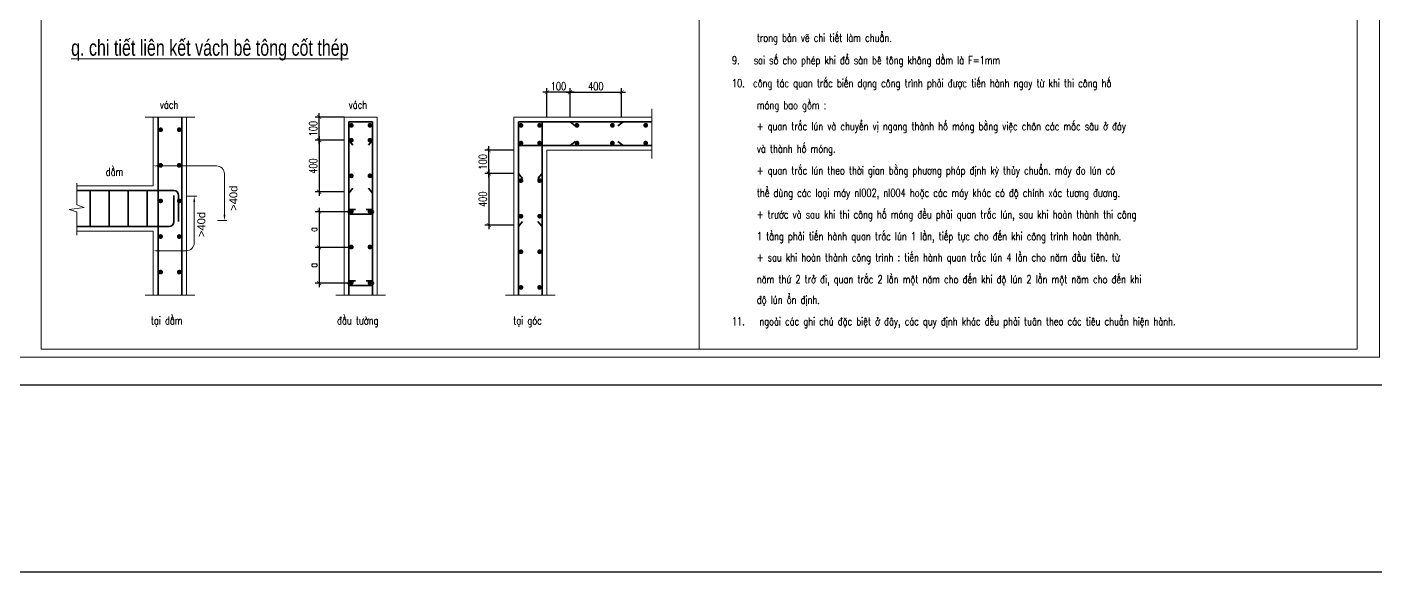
# Model space of a CAD drawing. Extents: x -1855204 to -1466800, y -1308584 to -996495.
# Drawn here: x -1638898 to -1605207, y -1051774 to -1038161 of the extents above; entities that cross this region are included whole.
import ezdxf
from ezdxf.enums import TextEntityAlignment as Align

# ---------------------------------------------------------------- set-up
doc = ezdxf.new("R2010")
doc.units = 0
doc.header["$LTSCALE"] = 150
doc.header["$PDMODE"] = 35
doc.layers.get('Defpoints').update_dxf_attribs({"lineweight": 18})
for name, color, linetype, lineweight in [('05.Text', 253, 'Continuous', 18), ('11.Khung bo', 32, 'Continuous', 50), ('12.Khung', 36, 'Continuous', 25), ('LS-DIM', 251, 'Continuous', 13), ('LS-TEXT', 60, 'Continuous', 20), ('LS-THAY', 7, 'Continuous', 20), ('LS-THEP', 3, 'Continuous', 35)]:
    doc.layers.add(name, color=color, linetype=linetype, lineweight=lineweight)
doc.layers.add('DIM', color=1, linetype='Continuous')
doc.styles.add('KCVN-LEADER', font='vnromadi.shx', dxfattribs={"width": 0.7, "height": 4})
doc.styles.add('TRAC', font='')
doc.styles.add('vnsimpli', font='vnsimli.shx', dxfattribs={"width": 0.75})
doc.styles.get('TRAC').set_extended_font_data('VNI-Helve')
doc.dimstyles.new('D100(200)', dxfattribs={"dimtxt": 200, "dimasz": 100, "dimexe": 100, "dimexo": 0, "dimgap": 50, "dimtad": 1, "dimdec": 0, "dimdsep": 46, "dimtxsty": 'vnsimpli', "dimblk": 'ARCHTICK', "dimcen": 1, "dimdle": 100, "dimclrd": 256, "dimclre": 256, "dimclrt": 60, "dimadec": 0, "dimazin": 0, "dimtfac": 1, "dimtdec": 0, "dimtmove": 0, "dimatfit": 3, "dimfxl": 1, "dimarcsym": 0})

# ---------------------------------------------------------------- blocks, each defined once
blk = doc.blocks.new('_ArchTick')
at = {"layer": 'DIM', "color": 0, "const_width": 0.15}
blk.add_lwpolyline([(-0.5, -0.5), (0.5, 0.5)], dxfattribs=at)
blk = doc.blocks.new('*D78')
at = {"layer": 'Defpoints', "color": 0, "transparency": 16777216}
for p in [(-1630974, -1040990), (-1631595, -1042278), (-1630974, -1042278)]:
    blk.add_point(p, dxfattribs=at)
at = {"layer": 'LS-DIM', "lineweight": -2, "transparency": 16777216}
for p, q in [((-1630974, -1040990), (-1631695, -1040990)), ((-1631595, -1040890), (-1631595, -1042378)), ((-1630974, -1042278), (-1631695, -1042278))]:
    blk.add_line(p, q, dxfattribs=at)
at = {"layer": 'LS-DIM', "lineweight": -2, "transparency": 16777216, "xscale": 100, "yscale": 100, "zscale": 100}
for p, rotation in [((-1631595, -1040990), 90), ((-1631595, -1042278), 270)]:
    blk.add_blockref('_ArchTick', p, dxfattribs=dict(at, rotation=rotation))
at = {"layer": 'LS-DIM', "color": 60, "transparency": 16777216, "insert": (-1631745, -1041634), "char_height": 200, "attachment_point": 5, "rotation": 90, "style": 'vnsimpli'}
blk.add_mtext('400', dxfattribs=at)
blk = doc.blocks.new('*D79')
at = {"layer": 'Defpoints', "color": 0, "transparency": 16777216}
for p in [(-1630868, -1043667), (-1631595, -1044560), (-1630868, -1044560)]:
    blk.add_point(p, dxfattribs=at)
at = {"layer": 'LS-DIM', "lineweight": -2, "transparency": 16777216}
for p, q in [((-1630868, -1043667), (-1631695, -1043667)), ((-1631595, -1043567), (-1631595, -1044660)), ((-1630868, -1044560), (-1631695, -1044560))]:
    blk.add_line(p, q, dxfattribs=at)
at = {"layer": 'LS-DIM', "lineweight": -2, "transparency": 16777216, "xscale": 100, "yscale": 100, "zscale": 100}
for p, rotation in [((-1631595, -1043667), 90), ((-1631595, -1044560), 270)]:
    blk.add_blockref('_ArchTick', p, dxfattribs=dict(at, rotation=rotation))
at = {"layer": 'LS-DIM', "color": 60, "transparency": 16777216, "insert": (-1631745, -1044113), "char_height": 200, "attachment_point": 5, "rotation": 90, "style": 'vnsimpli'}
blk.add_mtext('a', dxfattribs=at)
blk = doc.blocks.new('*D80')
at = {"layer": 'Defpoints', "color": 0, "transparency": 16777216}
for p in [(-1630868, -1042775), (-1631595, -1043667), (-1630868, -1043667)]:
    blk.add_point(p, dxfattribs=at)
at = {"layer": 'LS-DIM', "lineweight": -2, "transparency": 16777216}
for p, q in [((-1631595, -1042675), (-1631595, -1043767)), ((-1630868, -1042775), (-1631695, -1042775)), ((-1630868, -1043667), (-1631695, -1043667))]:
    blk.add_line(p, q, dxfattribs=at)
at = {"layer": 'LS-DIM', "lineweight": -2, "transparency": 16777216, "xscale": 100, "yscale": 100, "zscale": 100}
for p, rotation in [((-1631595, -1042775), 90), ((-1631595, -1043667), 270)]:
    blk.add_blockref('_ArchTick', p, dxfattribs=dict(at, rotation=rotation))
at = {"layer": 'LS-DIM', "color": 60, "transparency": 16777216, "insert": (-1631745, -1043221), "char_height": 200, "attachment_point": 5, "rotation": 90, "style": 'vnsimpli'}
blk.add_mtext('a', dxfattribs=at)
blk = doc.blocks.new('*D81')
at = {"layer": 'Defpoints', "color": 0, "transparency": 16777216}
for p in [(-1631595, -1040411), (-1630974, -1040411), (-1630974, -1040990)]:
    blk.add_point(p, dxfattribs=at)
at = {"layer": 'LS-DIM', "lineweight": -2, "transparency": 16777216}
for p, q in [((-1631595, -1041090), (-1631595, -1040311)), ((-1630974, -1040411), (-1631695, -1040411)), ((-1630974, -1040990), (-1631695, -1040990))]:
    blk.add_line(p, q, dxfattribs=at)
at = {"layer": 'LS-DIM', "lineweight": -2, "transparency": 16777216, "xscale": 100, "yscale": 100, "zscale": 100}
for p, rotation in [((-1631595, -1040411), 90), ((-1631595, -1040990), 270)]:
    blk.add_blockref('_ArchTick', p, dxfattribs=dict(at, rotation=rotation))
at = {"layer": 'LS-DIM', "color": 60, "transparency": 16777216, "insert": (-1631745, -1040700), "char_height": 200, "attachment_point": 5, "rotation": 90, "style": 'vnsimpli'}
blk.add_mtext('100', dxfattribs=at)
blk = doc.blocks.new('*D82')
at = {"layer": 'Defpoints', "color": 0, "transparency": 16777216}
for p in [(-1626734, -1041819), (-1627355, -1043108), (-1626734, -1043108)]:
    blk.add_point(p, dxfattribs=at)
at = {"layer": 'LS-DIM', "lineweight": -2, "transparency": 16777216}
for p, q in [((-1626734, -1041819), (-1627455, -1041819)), ((-1627355, -1041719), (-1627355, -1043208)), ((-1626734, -1043108), (-1627455, -1043108))]:
    blk.add_line(p, q, dxfattribs=at)
at = {"layer": 'LS-DIM', "lineweight": -2, "transparency": 16777216, "xscale": 100, "yscale": 100, "zscale": 100}
for p, rotation in [((-1627355, -1041819), 90), ((-1627355, -1043108), 270)]:
    blk.add_blockref('_ArchTick', p, dxfattribs=dict(at, rotation=rotation))
at = {"layer": 'LS-DIM', "color": 60, "transparency": 16777216, "insert": (-1627505, -1042464), "char_height": 200, "attachment_point": 5, "rotation": 90, "style": 'vnsimpli'}
blk.add_mtext('400', dxfattribs=at)
blk = doc.blocks.new('*D39')
at = {"layer": 'Defpoints', "color": 0, "transparency": 16777216}
for p in [(-1627355, -1041241), (-1626734, -1041241), (-1626734, -1041819)]:
    blk.add_point(p, dxfattribs=at)
at = {"layer": 'LS-DIM', "lineweight": -2, "transparency": 16777216}
for p, q in [((-1626734, -1041241), (-1627455, -1041241)), ((-1627355, -1041919), (-1627355, -1041141)), ((-1626734, -1041819), (-1627455, -1041819))]:
    blk.add_line(p, q, dxfattribs=at)
at = {"layer": 'LS-DIM', "lineweight": -2, "transparency": 16777216, "xscale": 100, "yscale": 100, "zscale": 100}
for p, rotation in [((-1627355, -1041241), 90), ((-1627355, -1041819), 270)]:
    blk.add_blockref('_ArchTick', p, dxfattribs=dict(at, rotation=rotation))
at = {"layer": 'LS-DIM', "color": 60, "transparency": 16777216, "insert": (-1627505, -1041530), "char_height": 200, "attachment_point": 5, "rotation": 90, "style": 'vnsimpli'}
blk.add_mtext('100', dxfattribs=at)
blk = doc.blocks.new('*D40')
at = {"layer": 'Defpoints', "color": 0, "transparency": 16777216}
for p in [(-1624037, -1039791), (-1625326, -1040411), (-1624037, -1040411)]:
    blk.add_point(p, dxfattribs=at)
at = {"layer": 'LS-DIM', "lineweight": -2, "transparency": 16777216}
for p, q in [((-1625426, -1039791), (-1623937, -1039791)), ((-1625326, -1040411), (-1625326, -1039691)), ((-1624037, -1040411), (-1624037, -1039691))]:
    blk.add_line(p, q, dxfattribs=at)
at = {"layer": 'LS-DIM', "lineweight": -2, "transparency": 16777216, "xscale": 100, "yscale": 100, "zscale": 100, "rotation": 180}
blk.add_blockref('_ArchTick', (-1625326, -1039791), dxfattribs=at)
at = {"layer": 'LS-DIM', "lineweight": -2, "transparency": 16777216, "xscale": 100, "yscale": 100, "zscale": 100}
blk.add_blockref('_ArchTick', (-1624037, -1039791), dxfattribs=at)
at = {"layer": 'LS-DIM', "color": 60, "transparency": 16777216, "insert": (-1624682, -1039641), "char_height": 200, "attachment_point": 5, "style": 'vnsimpli'}
blk.add_mtext('400', dxfattribs=at)
blk = doc.blocks.new('*D41')
at = {"layer": 'Defpoints', "color": 0, "transparency": 16777216}
for p in [(-1625904, -1039791), (-1625904, -1040411), (-1625326, -1040411)]:
    blk.add_point(p, dxfattribs=at)
at = {"layer": 'LS-DIM', "lineweight": -2, "transparency": 16777216}
for p, q in [((-1625226, -1039791), (-1626004, -1039791)), ((-1625904, -1040411), (-1625904, -1039691)), ((-1625326, -1040411), (-1625326, -1039691))]:
    blk.add_line(p, q, dxfattribs=at)
at = {"layer": 'LS-DIM', "lineweight": -2, "transparency": 16777216, "xscale": 100, "yscale": 100, "zscale": 100, "rotation": 180}
blk.add_blockref('_ArchTick', (-1625904, -1039791), dxfattribs=at)
at = {"layer": 'LS-DIM', "lineweight": -2, "transparency": 16777216, "xscale": 100, "yscale": 100, "zscale": 100}
blk.add_blockref('_ArchTick', (-1625326, -1039791), dxfattribs=at)
at = {"layer": 'LS-DIM', "color": 60, "transparency": 16777216, "insert": (-1625615, -1039641), "char_height": 200, "attachment_point": 5, "style": 'vnsimpli'}
blk.add_mtext('100', dxfattribs=at)
blk = doc.blocks.new('100')
at = {"layer": '11.Khung bo', "const_width": 26.7}
blk.add_lwpolyline([(1860913, -945240), (1860913, -916940), (1896063, -916940), (1896063, -945240)], close=True, dxfattribs=at)
at = {"layer": '12.Khung', "color": 1}
blk.add_lwpolyline([(1901579, -945940), (1901579, -916240), (1859580, -916240), (1859580, -945940)], close=True, dxfattribs=at)

msp = doc.modelspace()

# ---------------------------------------------------------------- linework, layer by layer
at = {"layer": 'LS-DIM'}
for p, q in [((-1623279, -1040203.8), (-1623279, -1041448.5)), ((-1634702.9, -1040411.2), (-1635947.6, -1040411.2)), ((-1635740.2, -1041573.6), (-1635740.2, -1041568.2)), ((-1635740.2, -1043808), (-1635740.2, -1043813.4)), ((-1634702.9, -1044862), (-1635947.6, -1044862)), ((-1629936.7, -1044862), (-1631181.4, -1044862)), ((-1625697, -1044862), (-1626941.7, -1044862))]:
    msp.add_line(p, q, dxfattribs=at)
for points in [[(-1635592, -1041629.9), (-1634159.6, -1041629.9, -0.4142136), (-1633962.1, -1041827.5), (-1633962.1, -1042846.9)], [(-1635592, -1043751.6), (-1634914.3, -1043751.6, 0.4142136), (-1634716.7, -1043554.1), (-1634716.7, -1042534.7)]]:
    msp.add_lwpolyline(points, format="xyb", dxfattribs=at)
for points in [[(-1637654.3, -1043357.7), (-1637654.3, -1042780.9), (-1637841.3, -1042720.5), (-1637467.3, -1042672.2), (-1637654.3, -1042599.7), (-1637654.3, -1042060.8)], [(-1634892, -1042386.5), (-1634655, -1042386.5)], [(-1634137.4, -1042995), (-1633900.3, -1042995)]]:
    msp.add_lwpolyline(points, dxfattribs=at)
for points in [[(-1635592, -1041605.2), (-1635592, -1041654.6), (-1635740.2, -1041629.9)], [(-1634692, -1042534.7), (-1634741.4, -1042534.7), (-1634716.7, -1042386.5)], [(-1633937.4, -1042846.9), (-1633986.8, -1042846.9), (-1633962.1, -1042995)], [(-1635592, -1043776.3), (-1635592, -1043726.9), (-1635740.2, -1043751.6)]]:
    msp.add_solid(points, dxfattribs=at)
at = {"layer": 'LS-THAY'}
for p, q in [((-1622100.6, -1029259.5), (-1622100.6, -1046205.7)), ((-1635740.2, -1042128.9), (-1635740.2, -1040411.2)), ((-1634910.4, -1044862), (-1634910.4, -1040411.2)), ((-1630974, -1040411.2), (-1630974, -1044862)), ((-1630144.2, -1040411.2), (-1630974, -1040411.2)), ((-1630144.2, -1040411.2), (-1630144.2, -1044862)), ((-1625904.4, -1040411.2), (-1626734.2, -1040411.2)), ((-1626734.2, -1040411.2), (-1626734.2, -1044862)), ((-1625904.4, -1040411.2), (-1623279, -1040411.2)), ((-1625904.4, -1041241), (-1625904.4, -1044862)), ((-1625904.4, -1041241), (-1623279, -1041241)), ((-1635740.2, -1041568.2), (-1635740.2, -1041857)), ((-1635740.2, -1042128.9), (-1637654.3, -1042128.9)), ((-1635740.2, -1043263.8), (-1637654.3, -1043263.8)), ((-1635740.2, -1044862), (-1635740.2, -1043263.8)), ((-1635740.2, -1043813.4), (-1635740.2, -1043524.6))]:
    msp.add_line(p, q, dxfattribs=at)
at = {"layer": 'LS-THAY', "color": 140}
for points in [[(-1855203.7, -1013074.3), (-1466800.6, -1013073.8), (-1466800.6, -1051773.8), (-1855203.7, -1051773.8)], [(-1855203.6, -1051773.5), (-1466800.5, -1051773), (-1466800.3, -1102777.6), (-1855203.4, -1102778.1)]]:
    msp.add_lwpolyline(points, close=True, dxfattribs=at)
at = {"layer": 'LS-THAY'}
msp.add_lwpolyline([(-1638545.3, -1018838.5), (-1605655.8, -1018838.5), (-1605655.8, -1046205.7), (-1638545.3, -1046205.7)], close=True, dxfattribs=at)
at = {"layer": 'LS-THEP'}
for p, q in [((-1635621.6, -1044862), (-1635621.6, -1040411.2)), ((-1635028.9, -1044862), (-1635028.9, -1040411.2)), ((-1630855.5, -1040529.8), (-1630855.5, -1044862)), ((-1630262.7, -1040529.8), (-1630855.5, -1040529.8)), ((-1630262.7, -1040529.8), (-1630262.7, -1044862)), ((-1626615.7, -1040529.8), (-1623279, -1040529.8)), ((-1626615.7, -1040529.8), (-1626615.7, -1044862)), ((-1626023, -1040529.8), (-1626023, -1044862)), ((-1625326.1, -1040529.8), (-1625198.9, -1040633.4)), ((-1624001.2, -1040529.8), (-1624128.4, -1040633.4)), ((-1630855.5, -1040989.6), (-1630751.8, -1041116.7)), ((-1630262.7, -1040989.6), (-1630366.4, -1041116.7)), ((-1625326.1, -1041122.5), (-1625198.9, -1041018.9)), ((-1624001.2, -1041122.5), (-1624128.4, -1041018.9)), ((-1626615.7, -1041122.5), (-1623279, -1041122.5)), ((-1626615.7, -1041819.4), (-1626512, -1041946.5)), ((-1626023, -1041819.4), (-1626126.6, -1041946.5)), ((-1635226.6, -1042247.4), (-1637654.3, -1042247.4)), ((-1637319.8, -1043145.3), (-1637319.8, -1042247.4)), ((-1636845.6, -1043145.3), (-1636845.6, -1042247.4)), ((-1636371.4, -1043145.3), (-1636371.4, -1042247.4)), ((-1635897.3, -1043145.3), (-1635897.3, -1042247.4)), ((-1635226.6, -1043026.7), (-1635226.6, -1042373.5)), ((-1635108, -1043019.2), (-1635108, -1042365.9)), ((-1630855.5, -1042314.4), (-1630751.8, -1042187.3)), ((-1630262.7, -1042314.4), (-1630366.4, -1042187.3)), ((-1626615.7, -1043144.2), (-1626512, -1043017)), ((-1626023, -1043144.2), (-1626126.6, -1043017)), ((-1635345.1, -1043145.3), (-1637654.3, -1043145.3))]:
    msp.add_line(p, q, dxfattribs=at)
at = {"layer": 'LS-THEP', "const_width": 59.3}
for points in [[(-1635557.5, -1040757.1, -1), (-1635557.5, -1040697.8, -1)], [(-1635093, -1040757.1, 1), (-1635093, -1040697.8, 1)], [(-1630791.4, -1040588.2, 1), (-1630791.4, -1040647.4, 1)], [(-1630326.8, -1040588.2, -1), (-1630326.8, -1040647.4, -1)], [(-1626551.6, -1040588.2, 1), (-1626551.6, -1040647.4, 1)], [(-1626087, -1040588.2, -1), (-1626087, -1040647.4, -1)], [(-1625152.2, -1040588.2, -1), (-1625152.2, -1040647.4, -1)], [(-1624268.1, -1040588.2, -1), (-1624268.1, -1040647.4, -1)], [(-1623434.9, -1040588.2, -1), (-1623434.9, -1040647.4, -1)], [(-1630791.4, -1040959.9, 1), (-1630791.4, -1041019.2, 1)], [(-1630326.8, -1040959.9, -1), (-1630326.8, -1041019.2, -1)], [(-1626551.6, -1041031.6, 1), (-1626551.6, -1041090.9, 1)], [(-1626087, -1041031.6, -1), (-1626087, -1041090.9, -1)], [(-1625152.2, -1041031.6, -1), (-1625152.2, -1041090.9, -1)], [(-1624268.1, -1041031.6, -1), (-1624268.1, -1041090.9, -1)], [(-1623434.9, -1041031.6, -1), (-1623434.9, -1041090.9, -1)], [(-1635557.5, -1041646.1, -1), (-1635557.5, -1041586.9, -1)], [(-1635093, -1041646.1, 1), (-1635093, -1041586.9, 1)], [(-1630791.4, -1041849, 1), (-1630791.4, -1041908.3, 1)], [(-1630326.8, -1041849, -1), (-1630326.8, -1041908.3, -1)], [(-1626551.6, -1041968.3, 1), (-1626551.6, -1042027.6, 1)], [(-1626087, -1041968.3, -1), (-1626087, -1042027.6, -1)], [(-1635557.5, -1042535.2, -1), (-1635557.5, -1042475.9, -1)], [(-1635093, -1042535.2, 1), (-1635093, -1042475.9, 1)], [(-1630791.4, -1042738.1, 1), (-1630791.4, -1042797.3, 1)], [(-1630326.8, -1042738.1, -1), (-1630326.8, -1042797.3, -1)], [(-1626551.6, -1042857.4, 1), (-1626551.6, -1042916.7, 1)], [(-1626087, -1042857.4, -1), (-1626087, -1042916.7, -1)], [(-1635557.5, -1043424.3, -1), (-1635557.5, -1043365, -1)], [(-1635093, -1043424.3, 1), (-1635093, -1043365, 1)], [(-1630791.4, -1043627.1, 1), (-1630791.4, -1043686.4, 1)], [(-1630326.8, -1043627.1, -1), (-1630326.8, -1043686.4, -1)], [(-1626551.6, -1043746.5, 1), (-1626551.6, -1043805.7, 1)], [(-1626087, -1043746.5, -1), (-1626087, -1043805.7, -1)], [(-1635557.5, -1044313.3, -1), (-1635557.5, -1044254.1, -1)], [(-1635093, -1044313.3, 1), (-1635093, -1044254.1, 1)], [(-1630791.4, -1044516.2, 1), (-1630791.4, -1044575.5, 1)], [(-1630326.8, -1044516.2, -1), (-1630326.8, -1044575.5, -1)], [(-1626551.6, -1044635.5, 1), (-1626551.6, -1044694.8, 1)], [(-1626087, -1044635.5, -1), (-1626087, -1044694.8, -1)]]:
    msp.add_lwpolyline(points, format="xyb", close=True, dxfattribs=at)
at = {"layer": 'LS-THEP'}
for points in [[(-1630690.1, -1042715.6), (-1630808.7, -1042715.6, 1), (-1630808.7, -1042834.2), (-1630300.8, -1042834.2, 1), (-1630300.8, -1042715.6), (-1630419.4, -1042715.6)], [(-1630690.1, -1044500.4), (-1630808.7, -1044500.4, 1), (-1630808.7, -1044618.9), (-1630300.8, -1044618.9, 1), (-1630300.8, -1044500.4), (-1630419.4, -1044500.4)]]:
    msp.add_lwpolyline(points, format="xyb", dxfattribs=at)
for centre, start, end in [((-1635226.6, -1042365.9), 0, 90), ((-1635345.1, -1043026.7), 270, 0)]:
    msp.add_arc(centre, 118.5, start, end, dxfattribs=at)

# ---------------------------------------------------------------- block references
at = {"layer": '05.Text', "xscale": 0.991454545641318, "yscale": 0.991454545641318, "zscale": 0.9914545456793755}
msp.add_blockref('100', (-3484959.3, -109244.3), dxfattribs=at)

# ---------------------------------------------------------------- texts
at = {"layer": 'LS-TEXT', "style": 'vnsimpli', "width": 0.75}
for s, p in [('trong b¶n vÏ chi tiÕt lµm chuÈn.', (-1620657.2, -1038530.8)), ('9.   sai sè cho phÐp khi ®æ sµn bª t«ng kh«ng dÇm lµ F=1mm', (-1621279.2, -1039092.6)), ('10.  c«ng t¸c quan tr¾c biÕn d¹ng c«ng tr×nh ph¶i ®\xadîc tiÕn hµnh ngay tõ khi thi c«ng hè', (-1621279.2, -1039663.9)), ('v¸ch', (-1635577.3, -1040202.1)), ('v¸ch', (-1630858.6, -1040202.1)), ('mãng bao gåm :', (-1620657.2, -1040213.5)), ('+ quan tr¾c lón vµ chuyÓn vÞ ngang thµnh hè mãng b»ng viÖc ch«n c¸c mèc s©u ë ®¸y', (-1620657.2, -1040741.7)), ('vµ thµnh hè mãng.', (-1620657.2, -1041301.1)), ('dÇm', (-1636927.5, -1041880.8)), ('+ quan tr¾c lón theo thêi gian b»ng ph\xad¬ng ph¸p ®Þnh kú thñy chuÈn. m¸y ®o lón cã', (-1620657.2, -1041844)), ('thÓ dïng c¸c lo¹i m¸y nI002, nI004 hoÆc c¸c m¸y kh¸c cã ®é chÝnh x¸c t\xad¬ng ®\xad¬ng.', (-1620657.2, -1042403.4)), ('+ tr\xadíc vµ sau khi thi c«ng hè mãng ®Òu ph¶i quan tr¾c lón, sau khi hoµn thµnh thi c«ng', (-1620657.2, -1042941.6)), ('1 tÇng ph¶i tiÕn hµnh quan tr¾c lón 1 lÇn, tiÕp tùc cho ®Õn khi c«ng tr×nh hoµn thµnh.', (-1620657.2, -1043489.7)), ('+ sau khi hoµn thµnh c«ng tr×nh : tiÕn hµnh quan tr¾c lón 4 lÇn cho n¨m ®Çu tiªn. tõ', (-1620657.2, -1044014.8)), ('n¨m thø 2 trë ®i, quan tr¾c 2 lÇn mét n¨m cho ®Õn khi ®é lón 2 lÇn mét n¨m cho ®Õn khi ', (-1620657.2, -1044562.8)), ('®é lón æn ®Þnh.', (-1620657.2, -1045074)), ('t¹i dÇm', (-1635801.2, -1045594.4)), ('®Çu t\xadêng', (-1631147.3, -1045594.4)), ('t¹i gãc', (-1626744.8, -1045594.4)), ('11.   ngoµi c¸c ghi chó ®Æc biÖt ë ®©y, c¸c quy ®Þnh kh¸c ®Òu ph¶i tu©n theo c¸c tiªu chuÈn hiÖn hµnh.', (-1621279.2, -1045613.6))]:
    msp.add_text(s, height=200, dxfattribs=at).set_placement(p)
at = {"layer": 'LS-TEXT', "color": 60, "style": 'KCVN-LEADER', "width": 0.75}
msp.add_text('%%Uq. chi tiÕt liªn kÕt v¸ch bª t«ng cèt thÐp', height=400, dxfattribs=at).set_placement((-1637794.7, -1038679.5), align=Align.MIDDLE_LEFT)
at = {"layer": 'LS-TEXT', "char_height": 200, "attachment_point": 5, "rotation": 90, "style": 'TRAC'}
for insert in [(-1633737, -1042438.1), (-1634539.5, -1043094.3)]:
    msp.add_mtext('>40d', dxfattribs=dict(at, insert=insert))

# ---------------------------------------------------------------- dimensions: what is measured, and where the dimension line sits
at = {"layer": 'LS-DIM'}
for base, p2, text, picture, middle in [((-1625904.4, -1039790.7), (-1625904.4, -1040411.2), '100', '*D41', (-1625615.2, -1039640.7)), ((-1624037.2, -1039790.7), (-1624037.2, -1040411.2), '400', '*D40', (-1624681.6, -1039640.7))]:
    dim = msp.add_linear_dim(base=base, p1=(-1625326.1, -1040411.2), p2=p2, text=text, dimstyle='D100(200)', dxfattribs=at)
    dim.commit()
    dim.dimension.update_dxf_attribs({"geometry": picture, "text_midpoint": middle})
for base, p1, p2, text, picture, middle in [((-1631594.6, -1040411.2), (-1630974, -1040989.6), (-1630974, -1040411.2), '100', '*D81', (-1631744.6, -1040700.4)), ((-1631594.6, -1042278.5), (-1630974, -1040989.6), (-1630974, -1042278.5), '400', '*D78', (-1631744.6, -1041634)), ((-1627354.8, -1041241), (-1626734.2, -1041819.4), (-1626734.2, -1041241), '100', '*D39', (-1627504.8, -1041530.2)), ((-1627354.8, -1043108.3), (-1626734.2, -1041819.4), (-1626734.2, -1043108.3), '400', '*D82', (-1627504.8, -1042463.8)), ((-1631594.6, -1043667.3), (-1630867.9, -1042774.9), (-1630867.9, -1043667.3), 'a', '*D80', (-1631744.6, -1043221.1)), ((-1631594.6, -1044559.6), (-1630867.9, -1043667.3), (-1630867.9, -1044559.6), 'a', '*D79', (-1631744.6, -1044113.5))]:
    dim = msp.add_linear_dim(base=base, p1=p1, p2=p2, angle=90, text=text, dimstyle='D100(200)', dxfattribs=at)
    dim.commit()
    dim.dimension.update_dxf_attribs({"geometry": picture, "text_midpoint": middle})

doc.saveas('drawing.dxf')
